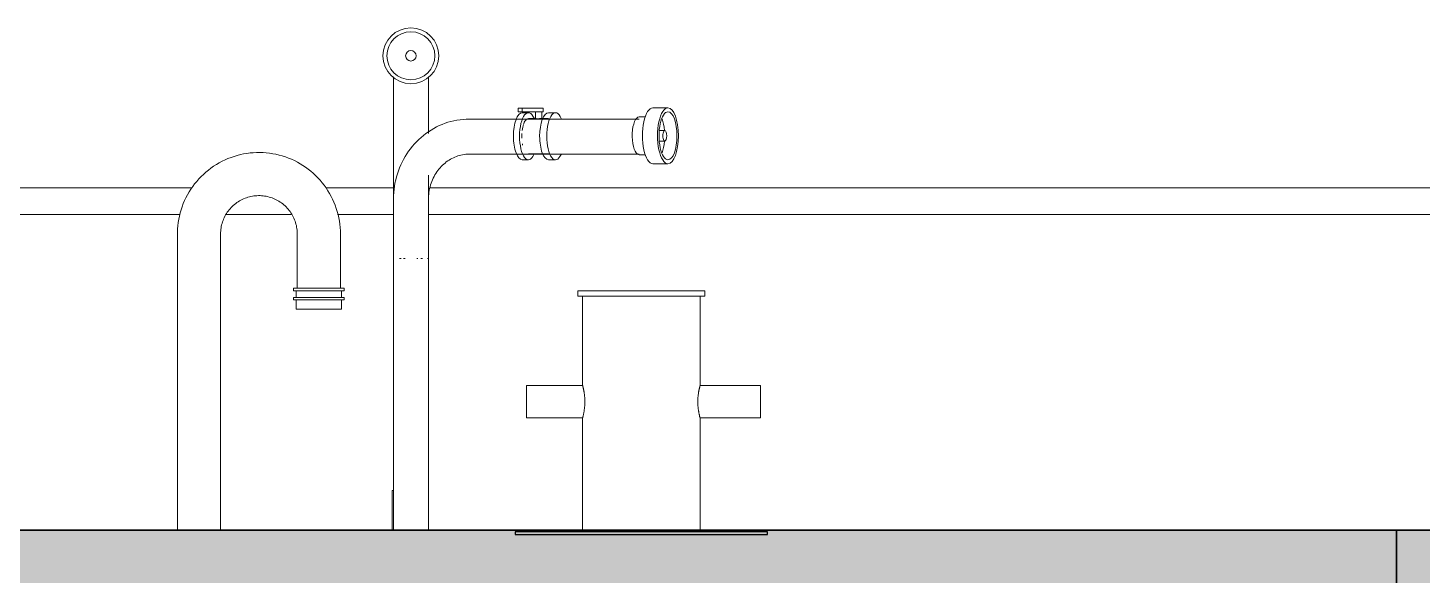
# Model space of a CAD drawing. Header units: metres. Extents: x -3 to 137, y -7 to 15.
# Drawn here: x 91.453 to 94.041, y -0.083 to 0.932 of the extents above; entities that cross this region are included whole.
import ezdxf

# ---------------------------------------------------------------- set-up
doc = ezdxf.new("R2010")
doc.units = ezdxf.units.M
doc.linetypes.add('Centre', pattern=[0.03175, 0.00635, -0.00475, 0.0159, -0.00475])
for name, color, linetype, lineweight in [('A-FLOR', 7, 'Continuous', 9), ('A-FLOR-LEVL', 7, 'Continuous', 9), ('A-FLOR-PATT', 7, 'Continuous', 35), ('A-GENM', 7, 'Continuous', 9), ('A-WALL', 7, 'Continuous', 9), ('A-WALL-PATT', 7, 'Continuous', 9), ('I-WALL', 7, 'Continuous', 9), ('P-PIPE', 7, 'Continuous', 9)]:
    doc.layers.add(name, color=color, linetype=linetype, lineweight=lineweight)

# ---------------------------------------------------------------- blocks, each defined once
blk = doc.blocks.new('Bolardo - Bolardo-V143-Elevation 5 - a')
at = {"layer": 'A-GENM', "color": 8, "true_color": 0x808080}
for p, q in [((16.2785, 0.4442), (16.2785, 0.4342)), ((16.2785, 0.4442), (16.3965, 0.4442)), ((16.3965, 0.4442), (16.5145, 0.4442)), ((16.5145, 0.4342), (16.5145, 0.4442)), ((16.3965, 0.4342), (16.2785, 0.4342)), ((16.2875, 0.4342), (16.2875, 0.2682)), ((16.5145, 0.4342), (16.3965, 0.4342)), ((16.5055, 0.2682), (16.5055, 0.4342)), ((16.2876, 0.2683), (16.1835, 0.2683)), ((16.1835, 0.2383), (16.1835, 0.2683)), ((16.6176, 0.2683), (16.5055, 0.2683)), ((16.6176, 0.2683), (16.6176, 0.2383)), ((16.1835, 0.2083), (16.1835, 0.2383)), ((16.6176, 0.2383), (16.6176, 0.2083)), ((16.1835, 0.2083), (16.2876, 0.2083)), ((16.2875, 0.2083), (16.2875, 0)), ((16.5055, 0.2083), (16.6176, 0.2083)), ((16.5055, 0), (16.5055, 0.2083))]:
    blk.add_line(p, q, dxfattribs=at)
at = {"layer": 'A-GENM', "lineweight": 25}
for p, q in [((16.6307, -0.0028), (16.1623, -0.0028)), ((16.1623, -0.0028), (16.1623, -0.0078)), ((16.1623, -0.0078), (16.6307, -0.0078)), ((16.6307, -0.0078), (16.6307, -0.0028))]:
    blk.add_line(p, q, dxfattribs=at)
at = {"layer": 'A-GENM', "color": 8, "true_color": 0x808080}
for points, knots in [([(16.2918, 0.2383), (16.2917, 0.24), (16.2916, 0.2435), (16.2913, 0.2478), (16.291, 0.251), (16.2907, 0.2533), (16.2903, 0.2555), (16.29, 0.2576), (16.2896, 0.2595), (16.2893, 0.2613), (16.2889, 0.2628), (16.2886, 0.2642), (16.2883, 0.2655), (16.2879, 0.2668), (16.2876, 0.2679), (16.2876, 0.2683), (16.2876, 0.2683)], [0, 0, 0, 0, 0.0555556, 0.1111111, 0.1388889, 0.1666667, 0.1944444, 0.2222222, 0.25, 0.2777778, 0.3055556, 0.3333333, 0.3611111, 0.3888889, 0.4444444, 0.5, 0.5, 0.5, 0.5]), ([(16.5013, 0.2383), (16.5013, 0.2401), (16.5014, 0.2436), (16.5018, 0.2486), (16.5023, 0.2525), (16.5027, 0.2555), (16.5031, 0.2576), (16.5035, 0.2595), (16.5038, 0.2613), (16.5042, 0.2629), (16.5045, 0.2643), (16.5048, 0.2654), (16.5051, 0.2665), (16.5053, 0.2673), (16.5054, 0.2679), (16.5055, 0.2682), (16.5055, 0.2682), (16.5055, 0.2682)], [0, 0, 0, 0, 0.0555556, 0.1111111, 0.1666667, 0.1944444, 0.2222222, 0.25, 0.2777778, 0.3055556, 0.3333333, 0.3611111, 0.3888889, 0.4166667, 0.4444444, 0.4791667, 0.4999478, 0.4999478, 0.4999478, 0.4999478]), ([(16.5055, 0.2682), (16.5055, 0.2682), (16.5055, 0.2682), (16.5055, 0.268), (16.5054, 0.2678), (16.5054, 0.2678)], [0.49994877, 0.49994877, 0.49994877, 0.49994877, 0.51388889, 0.54861111, 0.55555556, 0.55555556, 0.55555556, 0.55555556]), ([(16.2918, 0.2383), (16.2917, 0.2364), (16.2917, 0.2329), (16.2913, 0.2279), (16.2908, 0.224), (16.2903, 0.221), (16.29, 0.2189), (16.2896, 0.217), (16.2893, 0.2153), (16.2889, 0.2137), (16.2886, 0.2123), (16.2883, 0.2111), (16.288, 0.2101), (16.2878, 0.2092), (16.2876, 0.2086), (16.2876, 0.2083), (16.2875, 0.2083), (16.2875, 0.2083)], [0, 0, 0, 0, 0.0555556, 0.1111111, 0.1666667, 0.1944444, 0.2222222, 0.25, 0.2777778, 0.3055556, 0.3333333, 0.3611111, 0.3888889, 0.4166667, 0.4444444, 0.4791667, 0.4999478, 0.4999478, 0.4999478, 0.4999478]), ([(16.5013, 0.2383), (16.5014, 0.2365), (16.5015, 0.233), (16.5017, 0.2288), (16.5021, 0.2255), (16.5024, 0.2232), (16.5028, 0.221), (16.5031, 0.2189), (16.5034, 0.217), (16.5038, 0.2153), (16.5042, 0.2137), (16.5045, 0.2123), (16.5048, 0.211), (16.5051, 0.2097), (16.5055, 0.2086), (16.5055, 0.2083), (16.5055, 0.2083)], [0, 0, 0, 0, 0.0555556, 0.1111111, 0.1388889, 0.1666667, 0.1944444, 0.2222222, 0.25, 0.2777778, 0.3055556, 0.3333333, 0.3611111, 0.3888889, 0.4444444, 0.5, 0.5, 0.5, 0.5]), ([(16.2875, 0.2083), (16.2875, 0.2083), (16.2876, 0.2083), (16.2876, 0.2085), (16.2877, 0.2087), (16.2877, 0.2087)], [0.49994877, 0.49994877, 0.49994877, 0.49994877, 0.51388889, 0.54861111, 0.55555556, 0.55555556, 0.55555556, 0.55555556])]:
    blk.add_open_spline(points, degree=3, knots=knots, dxfattribs=at)
for points in [[(16.2876, 0.2683), (16.2876, 0.2683), (16.2876, 0.2681), (16.2877, 0.2678)], [(16.5055, 0.2083), (16.5055, 0.2083), (16.5055, 0.2084), (16.5054, 0.2087)]]:
    blk.add_open_spline(points, degree=3, dxfattribs=at)
blk = doc.blocks.new('M_Boquilla salida - M_Boquilla salida-2638636-Elevation 5 - a')
at = {"layer": 'A-GENM', "color": 8, "true_color": 0x808080}
for p, q in [((-1.9706, 0.5495), (-1.9706, 0)), ((-1.8906, 0), (-1.8906, 0.5495)), ((-1.7482, 0.5495), (-1.7482, 0.4488)), ((-1.6682, 0.4488), (-1.6682, 0.5495)), ((-1.7552, 0.4488), (-1.7552, 0.4443)), ((-1.7552, 0.4488), (-1.6613, 0.4488)), ((-1.7552, 0.4443), (-1.6613, 0.4443)), ((-1.7502, 0.4443), (-1.7502, 0.4319)), ((-1.6663, 0.4319), (-1.6663, 0.4443)), ((-1.6613, 0.4443), (-1.6613, 0.4488)), ((-1.7552, 0.4319), (-1.7552, 0.4272)), ((-1.7552, 0.4319), (-1.6613, 0.4319)), ((-1.7552, 0.4272), (-1.6613, 0.4272)), ((-1.7502, 0.4272), (-1.7502, 0.4098)), ((-1.6663, 0.4098), (-1.6663, 0.4272)), ((-1.6613, 0.4272), (-1.6613, 0.4319)), ((-1.7502, 0.4098), (-1.6663, 0.4098))]:
    blk.add_line(p, q, dxfattribs=at)
at = {"layer": 'A-GENM', "color": 8, "true_color": 0x808080, "flags": 128}
for points in [[(-1.6682, 0.5495), (-1.6683, 0.5556), (-1.6687, 0.5616), (-1.6693, 0.5676), (-1.6701, 0.5736), (-1.6712, 0.5796), (-1.6725, 0.5855), (-1.6741, 0.5913), (-1.6759, 0.5971), (-1.6779, 0.6028), (-1.6801, 0.6084), (-1.6826, 0.6139), (-1.6853, 0.6193), (-1.6882, 0.6246), (-1.6913, 0.6298), (-1.6946, 0.6349), (-1.6981, 0.6398), (-1.7018, 0.6446), (-1.7057, 0.6492), (-1.7098, 0.6537), (-1.7141, 0.658), (-1.7185, 0.6621), (-1.7231, 0.666), (-1.7278, 0.6698), (-1.7327, 0.6734), (-1.7377, 0.6767), (-1.7429, 0.6799), (-1.7481, 0.6829), (-1.7535, 0.6856), (-1.759, 0.6881), (-1.7646, 0.6904), (-1.7703, 0.6925), (-1.7761, 0.6944), (-1.7819, 0.696), (-1.7878, 0.6974), (-1.7937, 0.6985), (-1.7997, 0.6994), (-1.8057, 0.7001), (-1.8117, 0.7005), (-1.8178, 0.7007), (-1.8238, 0.7006), (-1.8299, 0.7003), (-1.8359, 0.6998), (-1.8419, 0.699), (-1.8478, 0.698), (-1.8538, 0.6968), (-1.8596, 0.6953), (-1.8654, 0.6935), (-1.8711, 0.6916), (-1.8768, 0.6894), (-1.8823, 0.687), (-1.8878, 0.6844), (-1.8931, 0.6815), (-1.8983, 0.6785), (-1.9034, 0.6752), (-1.9084, 0.6718), (-1.9132, 0.6681), (-1.9179, 0.6643), (-1.9224, 0.6602), (-1.9267, 0.656), (-1.9309, 0.6516), (-1.9349, 0.6471), (-1.9387, 0.6424), (-1.9423, 0.6376), (-1.9457, 0.6326), (-1.949, 0.6275), (-1.952, 0.6222), (-1.9548, 0.6169), (-1.9574, 0.6114), (-1.9597, 0.6058), (-1.9619, 0.6002), (-1.9638, 0.5944), (-1.9655, 0.5886), (-1.9669, 0.5827), (-1.9681, 0.5768), (-1.9691, 0.5709), (-1.9698, 0.5648), (-1.9703, 0.5588), (-1.9706, 0.5528), (-1.9706, 0.5495)], [(-1.8906, 0.5495), (-1.8905, 0.5524), (-1.8904, 0.5552), (-1.8901, 0.558), (-1.8897, 0.5609), (-1.8892, 0.5637), (-1.8886, 0.5664), (-1.8878, 0.5692), (-1.887, 0.5719), (-1.886, 0.5746), (-1.885, 0.5772), (-1.8838, 0.5798), (-1.8826, 0.5824), (-1.8812, 0.5849), (-1.8797, 0.5873), (-1.8782, 0.5897), (-1.8765, 0.592), (-1.8748, 0.5943), (-1.8729, 0.5965), (-1.871, 0.5986), (-1.869, 0.6006), (-1.8669, 0.6025), (-1.8648, 0.6044), (-1.8625, 0.6062), (-1.8602, 0.6078), (-1.8579, 0.6094), (-1.8554, 0.6109), (-1.853, 0.6123), (-1.8504, 0.6136), (-1.8478, 0.6148), (-1.8452, 0.6159), (-1.8425, 0.6168), (-1.8398, 0.6177), (-1.8371, 0.6185), (-1.8343, 0.6191), (-1.8315, 0.6197), (-1.8287, 0.6201), (-1.8259, 0.6204), (-1.823, 0.6206), (-1.8202, 0.6207), (-1.8173, 0.6207), (-1.8145, 0.6205), (-1.8116, 0.6203), (-1.8088, 0.6199), (-1.806, 0.6194), (-1.8032, 0.6188), (-1.8005, 0.6181), (-1.7977, 0.6173), (-1.795, 0.6164), (-1.7924, 0.6154), (-1.7898, 0.6143), (-1.7872, 0.613), (-1.7847, 0.6117), (-1.7822, 0.6102), (-1.7798, 0.6087), (-1.7775, 0.6071), (-1.7752, 0.6054), (-1.773, 0.6035), (-1.7709, 0.6016), (-1.7689, 0.5997), (-1.7669, 0.5976), (-1.765, 0.5955), (-1.7632, 0.5933), (-1.7615, 0.591), (-1.7599, 0.5886), (-1.7584, 0.5862), (-1.757, 0.5837), (-1.7557, 0.5812), (-1.7544, 0.5786), (-1.7533, 0.576), (-1.7523, 0.5734), (-1.7514, 0.5707), (-1.7506, 0.5679), (-1.7499, 0.5652), (-1.7494, 0.5624), (-1.7489, 0.5596), (-1.7486, 0.5567), (-1.7483, 0.5539), (-1.7482, 0.5511), (-1.7482, 0.5495)]]:
    blk.add_lwpolyline(points, dxfattribs=at)
blk = doc.blocks.new('M_Conexión toma de agua potable - M_Conexión toma de agua potable-3027009-Elevation 5 - a')
at = {"layer": 'P-PIPE'}
for p, q in [((15.9363, 0.7992), (15.9363, 0)), ((16.0013, 0.736), (16.0013, 0.7992)), ((16.1681, 0.7829), (16.1681, 0.7759)), ((16.1752, 0.7829), (16.1681, 0.7829)), ((16.1697, 0.7829), (16.1683, 0.7829)), ((16.1752, 0.7829), (16.2135, 0.7829)), ((16.1752, 0.7829), (16.1752, 0.7759)), ((16.2143, 0.7829), (16.2135, 0.7829)), ((16.2143, 0.7759), (16.2143, 0.7829)), ((16.446, 0.7835), (16.4178, 0.7835)), ((16.3927, 0.7627), (16.0772, 0.7627)), ((16.1681, 0.7759), (16.1752, 0.7759)), ((16.1683, 0.7759), (16.1697, 0.7759)), ((16.2135, 0.7759), (16.1752, 0.7759)), ((16.1869, 0.7746), (16.1755, 0.7746)), ((16.2005, 0.7637), (16.1869, 0.7637)), ((16.2002, 0.7759), (16.2002, 0.7637)), ((16.2242, 0.7637), (16.211, 0.7637)), ((16.2116, 0.7636), (16.2116, 0.7759)), ((16.2135, 0.7759), (16.2143, 0.7759)), ((16.2372, 0.7746), (16.2242, 0.7746)), ((16.4039, 0.7667), (16.3926, 0.7667)), ((16.44, 0.7414), (16.4303, 0.7414)), ((16.4303, 0.7219), (16.44, 0.7219)), ((16.0772, 0.6977), (16.3927, 0.6977)), ((16.1755, 0.6872), (16.1869, 0.6872)), ((16.1869, 0.698), (16.2242, 0.698)), ((16.2242, 0.6872), (16.2372, 0.6872)), ((16.3926, 0.6966), (16.4039, 0.6966)), ((16.4178, 0.6799), (16.446, 0.6799)), ((16.0013, 0), (16.0013, 0.6589)), ((15.9363, 0.6133), (15.9363, 0.5038)), ((16.0013, 0.5038), (16.0013, 0.6133)), ((15.9363, 0.5038), (15.9366, 0.5038)), ((15.9478, 0.5038), (15.9506, 0.5038)), ((15.9551, 0.5038), (15.9566, 0.5038)), ((15.9566, 0.5038), (15.958, 0.5038)), ((15.9799, 0.5038), (15.9815, 0.5038)), ((15.9872, 0.5038), (15.9902, 0.5038)), ((15.9999, 0.5038), (16.0013, 0.5038))]:
    blk.add_line(p, q, dxfattribs=at)
at = {"layer": 'P-PIPE', "flags": 128}
for points in [[(15.9363, 0.7992), (15.9363, 0.8025), (15.9363, 0.8057), (15.9363, 0.8089), (15.9363, 0.8121), (15.9363, 0.8153), (15.9363, 0.8185), (15.9363, 0.8216), (15.9363, 0.8247), (15.9363, 0.8277), (15.9363, 0.8307), (15.9363, 0.8337), (15.9363, 0.8366), (15.9363, 0.8394), (15.9363, 0.8414)], [(16.0013, 0.8414), (16.0013, 0.8402), (16.0013, 0.8373), (16.0013, 0.8345), (16.0013, 0.8315), (16.0013, 0.8285), (16.0013, 0.8255), (16.0013, 0.8224), (16.0013, 0.8193), (16.0013, 0.8161), (16.0013, 0.813), (16.0013, 0.8098), (16.0013, 0.8066), (16.0013, 0.8033), (16.0013, 0.8001), (16.0013, 0.7992)], [(16.0772, 0.7627), (16.0715, 0.7626), (16.0658, 0.7622), (16.0601, 0.7616), (16.0544, 0.7608), (16.0487, 0.7597), (16.0432, 0.7583), (16.0376, 0.7567), (16.0322, 0.7549), (16.0268, 0.7529), (16.0215, 0.7506), (16.0163, 0.7481), (16.0112, 0.7454), (16.0063, 0.7424), (16.0014, 0.7393), (15.9967, 0.736), (15.9921, 0.7324), (15.9877, 0.7287), (15.9834, 0.7248), (15.9793, 0.7208), (15.9753, 0.7165), (15.9715, 0.7121), (15.9679, 0.7076), (15.9644, 0.7029), (15.9612, 0.6981), (15.9581, 0.6931), (15.9552, 0.688), (15.9525, 0.6829), (15.95, 0.6776), (15.9477, 0.6722), (15.9456, 0.6667), (15.9437, 0.6612), (15.942, 0.6555), (15.9406, 0.6498), (15.9393, 0.6441), (15.9383, 0.6383), (15.9375, 0.6325), (15.9369, 0.6267), (15.9365, 0.6208), (15.9363, 0.6149), (15.9363, 0.6133)], [(16.0013, 0.6133), (16.0014, 0.6168), (16.0016, 0.6203), (16.0019, 0.6237), (16.0023, 0.6271), (16.0029, 0.6305), (16.0036, 0.6339), (16.0044, 0.6373), (16.0054, 0.6406), (16.0064, 0.6438), (16.0076, 0.647), (16.0089, 0.6501), (16.0103, 0.6532), (16.0118, 0.6562), (16.0135, 0.6591), (16.0152, 0.6619), (16.017, 0.6647), (16.0189, 0.6673), (16.0209, 0.6699), (16.023, 0.6724), (16.0252, 0.6748), (16.0274, 0.677), (16.0298, 0.6792), (16.0322, 0.6812), (16.0346, 0.6832), (16.0371, 0.685), (16.0397, 0.6867), (16.0424, 0.6883), (16.045, 0.6898), (16.0477, 0.6911), (16.0505, 0.6923), (16.0533, 0.6934), (16.0561, 0.6944), (16.059, 0.6953), (16.0618, 0.696), (16.0647, 0.6966), (16.0676, 0.6971), (16.0706, 0.6974), (16.0735, 0.6976), (16.0764, 0.6977), (16.0772, 0.6977)]]:
    blk.add_lwpolyline(points, dxfattribs=at)
at = {"layer": 'P-PIPE'}
for radius, start, end in [(0.0518, 90, 270), (0.0518, 270, 90), (0.0445, 90, 270), (0.0445, 270, 90), (0.00974, 90, 270), (0.00974, 270, 90)]:
    blk.add_arc((15.9688, 0.8801), radius, start, end, dxfattribs=at)
for centre, major_axis, start_param, end_param in [((16.1869, 0.7309), (0, 0.0437), 5.591059, 7.853982), ((16.2372, 0.7309), (0, 0.0437), 5.563669, 7.853982), ((16.4178, 0.7317), (0, 0.0518), 0, 3.141593), ((16.446, 0.7317), (0, 0.0518), 0, 3.141593), ((16.446, 0.7317), (0, 0.0518), 3.141593, 6.283185), ((16.1755, 0.7309), (0, 0.0437), 0, 1.570796), ((16.1869, 0.7309), (0, 0.0328), 0.835225, 1.23257), ((16.1869, 0.7309), (0, 0.0328), 0.287065, 0.788712), ((16.1869, 0.7309), (0, 0.0328), 0, 0.246617), ((16.2242, 0.7309), (0, 0.0437), 0, 1.570796), ((16.3926, 0.7317), (0, 0.0351), 0, 2.889465), ((16.446, 0.7317), (0, 0.0445), 0, 3.141593), ((16.4233, 0.7317), (0, 0.0445), 4.941468, 5.499201), ((16.446, 0.7317), (0, 0.0445), 3.141593, 6.283185), ((16.1755, 0.7309), (0, 0.0437), 1.570796, 3.141593), ((16.1869, 0.7309), (0, 0.0437), 1.570796, 3.819721), ((16.1869, 0.7309), (0, 0.0328), 1.419361, 1.570796), ((16.1869, 0.7309), (0, 0.0328), 1.570796, 1.68327), ((16.2242, 0.7309), (0, 0.0437), 1.570796, 3.141593), ((16.2372, 0.7309), (0, 0.0437), 1.570796, 3.819721), ((16.44, 0.7317), (0, 0.00974), 0, 3.141593), ((16.44, 0.7317), (0, 0.00974), 3.141593, 6.283185), ((16.1869, 0.7309), (0, 0.0328), 2.023253, 2.094395), ((16.4233, 0.7317), (0, 0.0445), 3.925577, 4.48331), ((16.3926, 0.7317), (0, 0.0351), 2.911998, 3.141593)]:
    blk.add_ellipse(centre, major_axis=major_axis, ratio=0.374607, start_param=start_param, end_param=end_param, dxfattribs=at)
for points, knots in [([(16.2002, 0.7637), (16.2002, 0.7637), (16.2003, 0.7637), (16.2004, 0.7637), (16.2005, 0.7637)], [0, 0, 0, 0, 0.05555556, 0.09711931, 0.09711931, 0.09711931, 0.09711931]), ([(16.2113, 0.7637), (16.2112, 0.7637), (16.2109, 0.7637), (16.2103, 0.7637), (16.2096, 0.7636), (16.2088, 0.7636), (16.2079, 0.7635), (16.2068, 0.7634), (16.2059, 0.7633), (16.2051, 0.7633), (16.2043, 0.7633), (16.2033, 0.7633), (16.2022, 0.7633), (16.2014, 0.7634), (16.2009, 0.7635), (16.2006, 0.7635), (16.2006, 0.7635)], [0.1111111, 0.1111111, 0.1111111, 0.1111111, 0.1666667, 0.2222222, 0.2777778, 0.3333333, 0.3888889, 0.4444444, 0.5138889, 0.5486111, 0.5833333, 0.6527778, 0.7222222, 0.7916667, 0.8611111, 0.8888889, 0.8888889, 0.8888889, 0.8888889]), ([(16.2049, 0.7633), (16.2053, 0.7632), (16.206, 0.7632), (16.2068, 0.7632), (16.2076, 0.7631), (16.2083, 0.7631), (16.2087, 0.7631), (16.2088, 0.7631)], [0.4444444, 0.4444444, 0.4444444, 0.4444444, 0.5138889, 0.5486111, 0.5833333, 0.6527778, 0.6666667, 0.6666667, 0.6666667, 0.6666667])]:
    blk.add_open_spline(points, degree=3, knots=knots, dxfattribs=at)

msp = doc.modelspace()

# ---------------------------------------------------------------- hatches: boundary and pattern name
at = {"layer": 'A-FLOR-PATT', "lineweight": 9, "true_color": 0x9a9a9a}
msp.add_hatch(color=253, dxfattribs=at).paths.add_polyline_path([(94.2131, -0.2), (94.2131, 0), (70.1694, 0), (70.1694, -0.2), (94.133, -0.2)])
at = {"layer": 'A-WALL-PATT', "true_color": 0x9a9a9a}
msp.add_hatch(color=253, dxfattribs=at).paths.add_polyline_path([(70.3894, -3.4853), (93.9931, -3.4853), (93.9931, 0), (70.3894, 0), (70.3894, -2.9799)])

# ---------------------------------------------------------------- linework, layer by layer
at = {"layer": 'A-FLOR', "lineweight": 35}
msp.add_line((94.2131, 0), (77.3187, 0), dxfattribs=at)
at = {"layer": 'A-FLOR-LEVL', "color": 253, "linetype": 'Centre', "true_color": 0xaaaaaa}
msp.add_line((64.6698, 0), (99.8139, 0), dxfattribs=at)
at = {"layer": 'A-WALL'}
for p, q in [((90.5318, 0.6354), (91.758, 0.6354)), ((92.0057, 0.6354), (92.1313, 0.6354)), ((92.1994, 0.6354), (94.2182, 0.6354)), ((91.7358, 0.5854), (90.5318, 0.5854)), ((91.9418, 0.5854), (91.8218, 0.5854)), ((92.1313, 0.5854), (92.0279, 0.5854)), ((94.2182, 0.5854), (92.1963, 0.5854))]:
    msp.add_line(p, q, dxfattribs=at)
at = {"layer": 'I-WALL', "lineweight": 35}
msp.add_line((93.9931, 0), (93.9931, -3.4853), dxfattribs=at)
at = {"layer": 'P-PIPE'}
for p, q in [((92.1291, 0.0737), (92.1291, 0)), ((92.1312, 0.0737), (92.1291, 0.0737))]:
    msp.add_line(p, q, dxfattribs=at)

# ---------------------------------------------------------------- block references
at = {"layer": 'A-GENM', "color": 8, "true_color": 0x808080}
for name, p in [('M_Boquilla salida - M_Boquilla salida-2638636-Elevation 5 - a', (93.7012, 0)), ('Bolardo - Bolardo-V143-Elevation 5 - a', (76.195, 0))]:
    msp.add_blockref(name, p, dxfattribs=at)
at = {"layer": 'P-PIPE'}
msp.add_blockref('M_Conexión toma de agua potable - M_Conexión toma de agua potable-3027009-Elevation 5 - a', (76.195, 0), dxfattribs=at)

doc.saveas('drawing.dxf')
